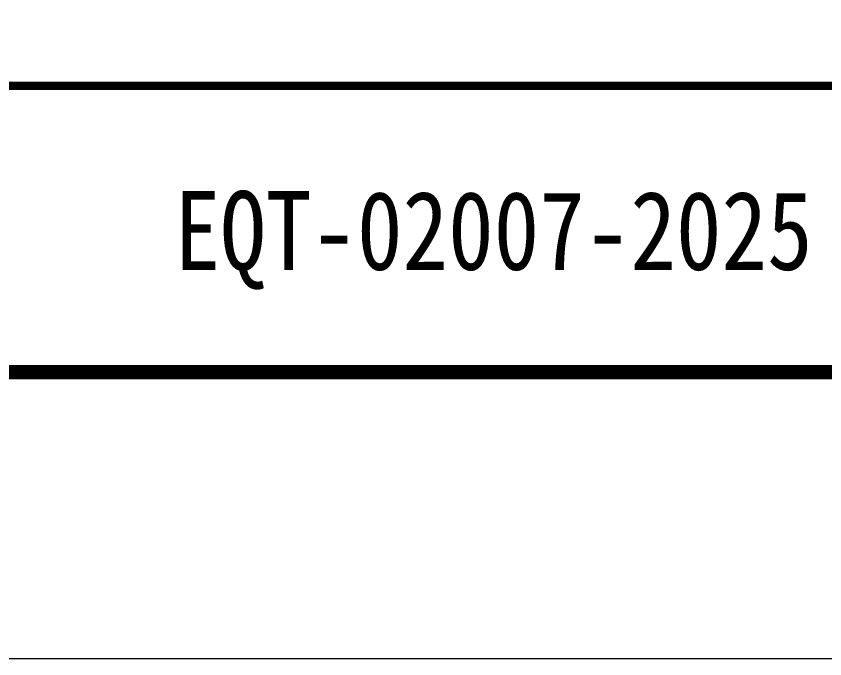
# Model space of a CAD drawing. Extents: x 148 to 221443, y -36682 to 6758.
# Drawn here: x 159964 to 160528, y -12368 to -11919 of the extents above; entities that cross this region are included whole.
import ezdxf
from ezdxf.enums import TextEntityAlignment as Align

# ---------------------------------------------------------------- set-up
doc = ezdxf.new("R2010")
doc.units = 0
doc.header["$LTSCALE"] = 10
doc.header["$MEASUREMENT"] = 0
doc.layers.add('2（细实线）', color=3, linetype='Continuous', lineweight=20)
doc.layers.add('图框层', color=7, linetype='Continuous', lineweight=15)
doc.styles.add('tkhz2', font='')
doc.styles.get('tkhz2').set_extended_font_data('SimSun')

# ---------------------------------------------------------------- blocks, each defined once
blk = doc.blocks.new('a2')
at = {"layer": '图框层', "ltscale": 10}
blk.add_lwpolyline([(15311.086, 10126.742), (15905.086, 10126.742), (15905.086, 9706.742), (15311.086, 9706.742)], close=True, dxfattribs=at)
at = {"layer": '图框层', "ltscale": 10, "const_width": 0.5}
blk.add_lwpolyline([(15336.086, 10116.742), (15895.086, 10116.742), (15895.086, 9716.742), (15336.086, 9716.742)], close=True, dxfattribs=at)

msp = doc.modelspace()

# ---------------------------------------------------------------- linework, layer by layer
at = {"layer": '图框层', "const_width": 6}
msp.add_lwpolyline([(159043.0858, -12167.8391), (162643.0858, -12167.8391), (162643.0858, -11487.8391), (159043.0858, -11487.8391)], close=True, dxfattribs=at)
msp.add_lwpolyline([(159043.0858, -11967.8391), (162643.0858, -11967.8391)], dxfattribs=at)

# ---------------------------------------------------------------- block references
at = {"layer": '2（细实线）', "xscale": 20, "yscale": 20, "zscale": 20}
msp.add_blockref('a2', (-155258.6412, -206502.6822), dxfattribs=at)

# ---------------------------------------------------------------- texts
at = {"layer": '图框层', "style": 'tkhz2', "width": 0.85}
msp.add_text('EQT-02007-2025', height=55, dxfattribs=at).set_placement((160296.846, -12096.3607), align=Align.CENTER)

doc.saveas('drawing.dxf')
